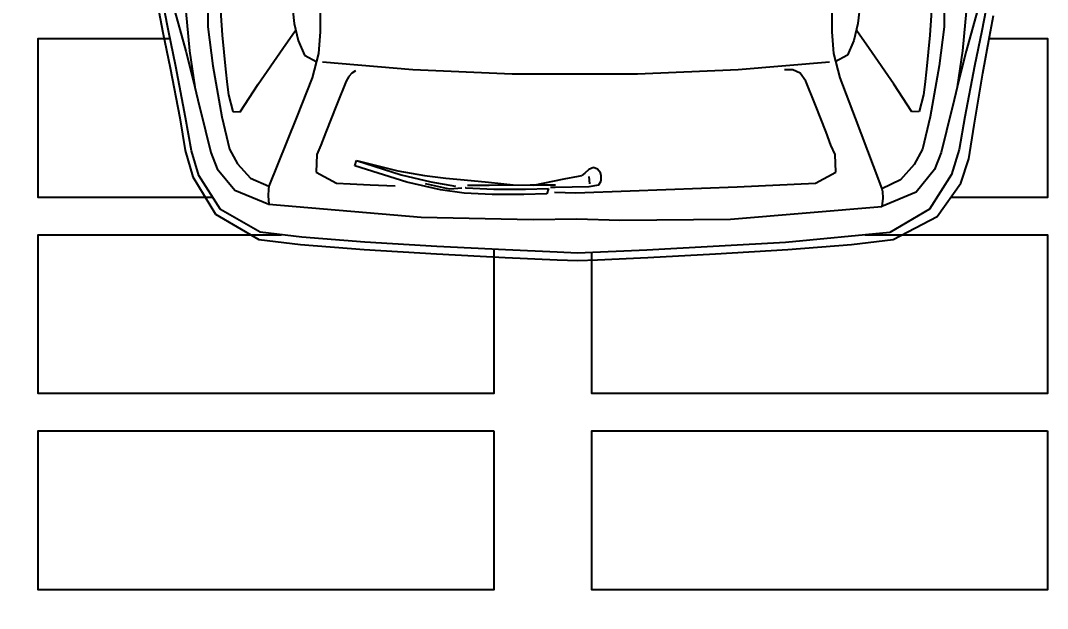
# Model space of a CAD drawing. Extents: x -415 to -176, y -135 to 749.
# Drawn here: x -396.188 to -393.937, y 723.904 to 725.193 of the extents above; entities that cross this region are included whole.
import ezdxf

# ---------------------------------------------------------------- set-up
doc = ezdxf.new("R2010")
doc.units = 0
doc.header["$MEASUREMENT"] = 0
doc.header["$PDSIZE"] = -5
doc.layers.get('0').update_dxf_attribs({"linetype": 'CONTINUOUS'})
doc.layers.get('Defpoints').update_dxf_attribs({"linetype": 'CONTINUOUS'})
doc.layers.add('AR-ALV', color=5, linetype='CONTINUOUS')
doc.layers.add('E-Pen-C', color=4, linetype='CONTINUOUS', lineweight=15)
doc.layers.add('E-Pen-G', color=3, linetype='CONTINUOUS', lineweight=30)
doc.styles.add('F2', font='swissc.ttf')
doc.dimstyles.new('DIMENSION-1', dxfattribs={"dimtxt": 0.11, "dimasz": 0.07, "dimexe": 1, "dimexo": 0, "dimgap": 0.12, "dimtad": 1, "dimzin": 7, "dimdsep": 46, "dimtxsty": 'F2', "dimblk1": 'TRACO', "dimblk2": 'TRACO', "dimsah": 1, "dimcen": 1, "dimse1": 1, "dimse2": 1, "dimclrd": 256, "dimclre": 256, "dimclrt": 6, "dimadec": 0, "dimazin": 0, "dimtfac": 1, "dimtix": 1, "dimtmove": 2, "dimatfit": 3, "dimldrblk": 'TRACO', "dimfxl": 1, "dimtolj": 1, "dimtzin": 0, "dimarcsym": 0})

# ---------------------------------------------------------------- blocks, each defined once
blk = doc.blocks.new('Austin Mini dessus')
at = {"color": 8, "flags": 128}
for points in [[(3.4912, 3.7905), (3.5375, 3.7819)], [(3.4639, 3.7624), (3.5784, 3.7316)], [(3.5334, 3.7691), (3.4894, 3.7783)], [(3.6119, 3.753), (3.5334, 3.7691)], [(3.5375, 3.7819), (3.6147, 3.7659)], [(3.6147, 3.7659), (3.7245, 3.7448)], [(3.7239, 3.7317), (3.6119, 3.753)], [(3.7245, 3.7448), (3.7958, 3.7324)], [(3.4593, 3.7344), (3.5777, 3.7235)], [(3.5777, 3.7235), (3.6563, 3.7118)], [(3.5784, 3.7316), (3.6421, 3.7153)], [(3.6421, 3.7153), (3.6846, 3.7048)], [(3.7964, 3.7192), (3.7239, 3.7317)], [(3.7958, 3.7324), (3.8536, 3.716)], [(3.8504, 3.7028), (3.7964, 3.7192)], [(3.8536, 3.716), (3.9358, 3.6662)], [(3.6846, 3.7048), (3.7528, 3.688)], [(3.9251, 3.6552), (3.8504, 3.7028)], [(3.4507, 3.6839), (3.525, 3.6834)], [(3.525, 3.6834), (3.6102, 3.6722)], [(3.6102, 3.6722), (3.7219, 3.6526)], [(3.7528, 3.688), (3.8, 3.6763)], [(3.8, 3.6763), (3.8361, 3.6624)], [(3.4682, 3.6568), (3.5432, 3.6518)], [(3.5432, 3.6518), (3.6174, 3.6446)], [(3.7219, 3.6526), (3.793, 3.6355)], [(3.8361, 3.6624), (3.8831, 3.6237)], [(3.9748, 3.5682), (3.9251, 3.6552)], [(3.9358, 3.6662), (3.9909, 3.5714)], [(3.6174, 3.6446), (3.651, 3.6408)], [(3.651, 3.6408), (3.6741, 3.6378)], [(3.6741, 3.6378), (3.7107, 3.6285)], [(3.7107, 3.6285), (3.7113, 3.6124)], [(3.793, 3.6355), (3.8251, 3.6178)], [(3.7113, 3.6124), (3.6503, 3.5725)], [(3.8251, 3.6178), (3.8563, 3.5892)], [(3.8831, 3.6237), (3.9133, 3.5491)], [(3.8563, 3.5892), (3.8742, 3.5491)], [(3.6503, 3.5725), (3.5724, 3.5187)], [(3.9862, 3.4773), (3.9748, 3.5682)], [(3.9909, 3.5714), (4.0023, 3.48)], [(3.8253, 3.5293), (3.8742, 3.5491)], [(3.8742, 3.5491), (3.8804, 3.5498)], [(3.8804, 3.5498), (3.8953, 3.5506)], [(3.8953, 3.5506), (3.9133, 3.5491)], [(3.9133, 3.5491), (3.9421, 3.2156)], [(3.5724, 3.5187), (3.5339, 3.4917)], [(3.7236, 3.4885), (3.8253, 3.5293)], [(3.4288, 3.5036), (3.5179, 3.4935)], [(3.5179, 3.4935), (3.5549, 3.4854)], [(3.5549, 3.4854), (3.5868, 3.4709)], [(3.5868, 3.4709), (3.6013, 3.4438)], [(3.6368, 3.4545), (3.7236, 3.4885)], [(3.9969, 3.3387), (3.9862, 3.4773)], [(4.0023, 3.48), (4.0132, 3.3405)], [(3.5836, 3.4404), (3.6368, 3.4545)], [(3.8045, 3.444), (3.8435, 3.4455)], [(3.8435, 3.4455), (3.8675, 3.4012)], [(3.4895, 3.4367), (3.5356, 3.4366)], [(3.5356, 3.4366), (3.5836, 3.4404)], [(3.6013, 3.4314), (3.6181, 3.2335)], [(3.6968, 3.4013), (3.756, 3.4243)], [(3.756, 3.4243), (3.7841, 3.435)], [(3.7841, 3.435), (3.8045, 3.444)], [(3.6439, 3.38), (3.6968, 3.4013)], [(3.8675, 3.4012), (3.8692, 3.3713)], [(3.6334, 3.3741), (3.6439, 3.38)], [(3.6215, 3.3593), (3.6261, 3.3671)], [(3.6261, 3.3671), (3.6334, 3.3741)], [(3.8294, 3.3605), (3.8176, 3.3569)], [(3.8176, 3.3569), (3.8402, 3.2669)], [(3.8176, 3.3569), (3.8491, 3.259)], [(3.8656, 3.2467), (3.8294, 3.3605)], [(3.8692, 3.3713), (3.8712, 3.3271)], [(4.0064, 3.181), (3.9969, 3.3387)], [(4.0132, 3.3405), (4.0227, 3.1819)], [(3.8712, 3.3271), (3.8736, 3.2722)], [(3.8402, 3.2669), (3.8508, 3.2084)], [(3.8491, 3.259), (3.8648, 3.1939)], [(3.8822, 3.1732), (3.8656, 3.2467)], [(3.6181, 3.2335), (3.6277, 3.0159)], [(3.8508, 3.2084), (3.8565, 3.1612)], [(3.868, 3.2065), (3.8741, 3.1805)], [(3.9421, 3.2156), (3.9474, 2.9699)], [(3.8648, 3.1939), (3.8741, 3.1401)], [(3.8741, 3.1805), (3.8782, 3.1603)], [(4.0139, 3.0308), (4.0064, 3.181)], [(4.0227, 3.1819), (4.0303, 3.0312)], [(3.8565, 3.1612), (3.8604, 3.1213)], [(3.8797, 3.1523), (3.8778, 3.1263)], [(3.8782, 3.1603), (3.8797, 3.1523)], [(3.8893, 3.1208), (3.8822, 3.1732)], [(3.8604, 3.1213), (3.8653, 3.0676)], [(3.8718, 3.1136), (3.8718, 3.0663)], [(3.8772, 3.1193), (3.8773, 3.1186)], [(3.8773, 3.1186), (3.8774, 3.1179)], [(3.8774, 3.1179), (3.8775, 3.1172)], [(3.8775, 3.1172), (3.8809, 3.056)], [(3.8927, 3.0595), (3.8893, 3.1208)], [(3.8653, 3.0676), (3.8715, 3.0137)], [(3.8718, 3.0663), (3.8715, 2.9763)], [(3.8809, 3.056), (3.8809, 2.9867)], [(3.8927, 2.9903), (3.8927, 3.0595)], [(4.019, 2.9175), (4.0139, 3.0308)], [(4.0303, 3.0312), (4.0353, 2.9173)], [(3.6277, 3.0159), (3.6279, 2.8795)], [(3.8715, 2.9763), (3.8713, 2.9207)], [(3.8809, 2.9867), (3.8793, 2.9363)], [(3.8911, 2.9399), (3.8927, 2.9903)], [(3.8717, 2.9689), (3.8581, 2.9022)], [(3.9474, 2.9699), (3.9456, 2.8742)], [(3.8764, 2.9319), (3.8763, 2.9214)], [(3.8793, 2.9363), (3.8911, 2.9399)], [(3.8763, 2.9214), (3.8745, 2.8469)], [(3.8871, 2.9232), (3.8888, 2.876)], [(4.0208, 2.8728), (4.019, 2.9175)], [(4.0353, 2.9173), (4.0372, 2.8721)], [(3.8581, 2.9022), (3.8521, 2.8707)], [(3.6279, 2.8795), (3.6277, 2.7413)], [(3.8458, 2.8564), (3.8507, 2.8629)], [(3.8521, 2.8707), (3.8507, 2.8629)], [(3.8888, 2.876), (3.8844, 2.7575)], [(3.9456, 2.8742), (3.9489, 2.78)], [(4.0141, 2.7205), (4.0208, 2.8728)], [(4.0372, 2.8721), (4.0353, 2.829)], [(3.8333, 2.8378), (3.8378, 2.8476)], [(3.8369, 2.8289), (3.8333, 2.8378)], [(3.8378, 2.8476), (3.8458, 2.8564)], [(3.8688, 2.8456), (3.8527, 2.8468)], [(3.8745, 2.8469), (3.8712, 2.8257)], [(3.8449, 2.8226), (3.8369, 2.8289)], [(3.8518, 2.8207), (3.8449, 2.8226)], [(3.8621, 2.821), (3.8518, 2.8207)], [(3.8712, 2.8257), (3.8621, 2.821)], [(4.0353, 2.829), (4.0303, 2.7187)], [(3.9489, 2.78), (3.9462, 2.5372)], [(3.8844, 2.7575), (3.8754, 2.5224)], [(3.6277, 2.7413), (3.6181, 2.5203)], [(3.9974, 2.4164), (4.0141, 2.7205)], [(4.0303, 2.7187), (4.0227, 2.5701)], [(4.0227, 2.5701), (4.0132, 2.4114)], [(3.8754, 2.5224), (3.8675, 2.3507)], [(3.9462, 2.5372), (3.9187, 2.2052)], [(3.6181, 2.5203), (3.6013, 2.3205)], [(3.6192, 2.401), (3.619, 2.419)], [(3.9754, 2.1881), (3.9974, 2.4164)], [(4.0132, 2.4114), (4.0023, 2.272)], [(3.6261, 2.3848), (3.6192, 2.401)], [(3.6439, 2.372), (3.6261, 2.3848)], [(3.6968, 2.3507), (3.6439, 2.372)], [(3.756, 2.3277), (3.6968, 2.3507)], [(3.8675, 2.3507), (3.8435, 2.3065)], [(3.7841, 2.317), (3.756, 2.3277)], [(3.4895, 2.3152), (3.5356, 2.3154)], [(3.5356, 2.3154), (3.5836, 2.3116)], [(3.5836, 2.3116), (3.6368, 2.2975)], [(3.5868, 2.2811), (3.6013, 2.3081)], [(3.6368, 2.2975), (3.725, 2.2641)], [(3.8045, 2.308), (3.7841, 2.317)], [(3.8435, 2.3065), (3.8045, 2.308)], [(3.5549, 2.2666), (3.5868, 2.2811)], [(3.4288, 2.2483), (3.5179, 2.2584)], [(3.5179, 2.2584), (3.5549, 2.2666)], [(3.5724, 2.2333), (3.5339, 2.2602)], [(3.725, 2.2641), (3.8293, 2.2244)], [(4.0023, 2.272), (3.9909, 2.1805)], [(3.6503, 2.1795), (3.5724, 2.2333)], [(3.8293, 2.2244), (3.8797, 2.2052)], [(3.8604, 2.1645), (3.8797, 2.2052)], [(3.8797, 2.2052), (3.8859, 2.2044)], [(3.8859, 2.2044), (3.9007, 2.2036)], [(3.8872, 2.13), (3.9187, 2.2052)], [(3.9007, 2.2036), (3.9187, 2.2052)], [(3.9249, 2.1008), (3.9754, 2.1881)], [(3.7113, 2.1396), (3.6503, 2.1795)], [(3.8265, 2.1348), (3.8604, 2.1645)], [(3.9909, 2.1805), (3.9406, 2.0845)], [(3.7107, 2.1235), (3.7113, 2.1396)], [(3.6741, 2.1142), (3.7107, 2.1235)], [(3.7219, 2.0993), (3.793, 2.1165)], [(3.793, 2.1165), (3.8265, 2.1348)], [(3.8375, 2.0902), (3.8872, 2.13)], [(3.4682, 2.0952), (3.5432, 2.1001)], [(3.5432, 2.1001), (3.6174, 2.1074)], [(3.6102, 2.0798), (3.7219, 2.0993)], [(3.6174, 2.1074), (3.651, 2.1112)], [(3.651, 2.1112), (3.6741, 2.1142)], [(3.8485, 2.0526), (3.9249, 2.1008)], [(3.525, 2.0686), (3.6102, 2.0798)], [(3.7528, 2.064), (3.8, 2.0757)], [(3.8, 2.0757), (3.8375, 2.0902)], [(3.9406, 2.0845), (3.8672, 2.0324)], [(3.4507, 2.0681), (3.525, 2.0686)], [(3.6846, 2.0471), (3.7528, 2.064)], [(3.7937, 2.0359), (3.8485, 2.0526)], [(3.4593, 2.0176), (3.5777, 2.0285)], [(3.5777, 2.0285), (3.6563, 2.0402)], [(3.5784, 2.0204), (3.6421, 2.0366)], [(3.6421, 2.0366), (3.6846, 2.0471)], [(3.722, 2.0234), (3.7937, 2.0359)], [(3.8672, 2.0324), (3.8141, 2.0148)], [(3.4639, 1.9896), (3.5784, 2.0204)], [(3.6114, 2.0021), (3.722, 2.0234)], [(3.8141, 2.0148), (3.7404, 2.0035)], [(3.4886, 1.9776), (3.5337, 1.986)], [(3.5337, 1.986), (3.6114, 2.0021)], [(3.6262, 1.9845), (3.5466, 1.9696)], [(3.7404, 2.0035), (3.6262, 1.9845)], [(3.5466, 1.9696), (3.5003, 1.961)]]:
    blk.add_lwpolyline(points, dxfattribs=at)
blk = doc.blocks.new('TRACO')
at = {"layer": 'E-Pen-C'}
for p, q in [((0, 1), (0, -1)), ((-1, 0), (1, 0))]:
    blk.add_line(p, q, dxfattribs=at)
at = {"layer": 'E-Pen-G'}
blk.add_line((-0.424, -0.424), (0.424, 0.424), dxfattribs=at)
blk = doc.blocks.new('*D324')
at = {"color": 4, "lineweight": -2}
blk.add_line((-397.0727, 730.6671), (-397.0727, 720.4071), dxfattribs=at)
at = {"layer": 'Defpoints', "color": 0, "linetype": 'Continuous'}
for p in [(-395.0612, 730.7371), (-397.0727, 720.3371), (-396.7112, 720.3371)]:
    blk.add_point(p, dxfattribs=at)
at = {"color": 4, "linetype": 'Continuous', "lineweight": -2, "xscale": 0.07, "yscale": 0.07, "zscale": 0.07}
for p, rotation in [((-397.0727, 730.7371), 90), ((-397.0727, 720.3371), 270)]:
    blk.add_blockref('TRACO', p, dxfattribs=dict(at, rotation=rotation))
at = {"color": 4, "linetype": 'Continuous', "insert": (-397.2518, 725.5371), "char_height": 0.115, "attachment_point": 5, "rotation": 90, "style": 'F2'}
blk.add_mtext('\\A1;10.40', dxfattribs=at)

msp = doc.modelspace()

# ---------------------------------------------------------------- linework, layer by layer
at = {"layer": 'AR-ALV', "color": 8, "linetype": 'Continuous'}
for points in [[(-395.7659, 724.8049), (-396.1494, 724.8049), (-396.1494, 725.1532), (-395.8596, 725.1532)], [(-394.0644, 725.1532), (-393.9366, 725.1532), (-393.9366, 724.8049), (-394.149, 724.8049)], [(-395.1504, 724.6912), (-395.1504, 724.3749), (-396.1494, 724.3749), (-396.1494, 724.7232), (-395.6154, 724.7232)], [(-394.3365, 724.7232), (-393.9366, 724.7232), (-393.9366, 724.3749), (-394.9356, 724.3749), (-394.9356, 724.6844)]]:
    msp.add_lwpolyline(points, dxfattribs=at)
for points in [[(-395.1504, 724.2931), (-395.1504, 723.9448), (-396.1494, 723.9448), (-396.1494, 724.2931)], [(-393.9366, 724.2931), (-393.9366, 723.9448), (-394.9356, 723.9448), (-394.9356, 724.2931)]]:
    msp.add_lwpolyline(points, close=True, dxfattribs=at)

# ---------------------------------------------------------------- block references
at = {"color": 8, "xscale": -1, "rotation": 90}
msp.add_blockref('Austin Mini dessus', (-392.0941, 728.7038), dxfattribs=at)

# ---------------------------------------------------------------- dimensions: what is measured, and where the dimension line sits
at = {"color": 8, "linetype": 'Continuous'}
dim = msp.add_linear_dim(base=(-397.0727, 720.3371), p1=(-395.0612, 730.7371), p2=(-396.7112, 720.3371), angle=90, dimstyle='DIMENSION-1', override={"dimtxt": 0.115, "dimclrd": 4, "dimclrt": 4, "dimadec": 8, "dimfxl": 0.04, "dimfxlon": 1}, dxfattribs=at)
dim.commit()
dim.dimension.update_dxf_attribs({"geometry": '*D324', "text_midpoint": (-397.2518, 725.5371)})

doc.saveas('drawing.dxf')
